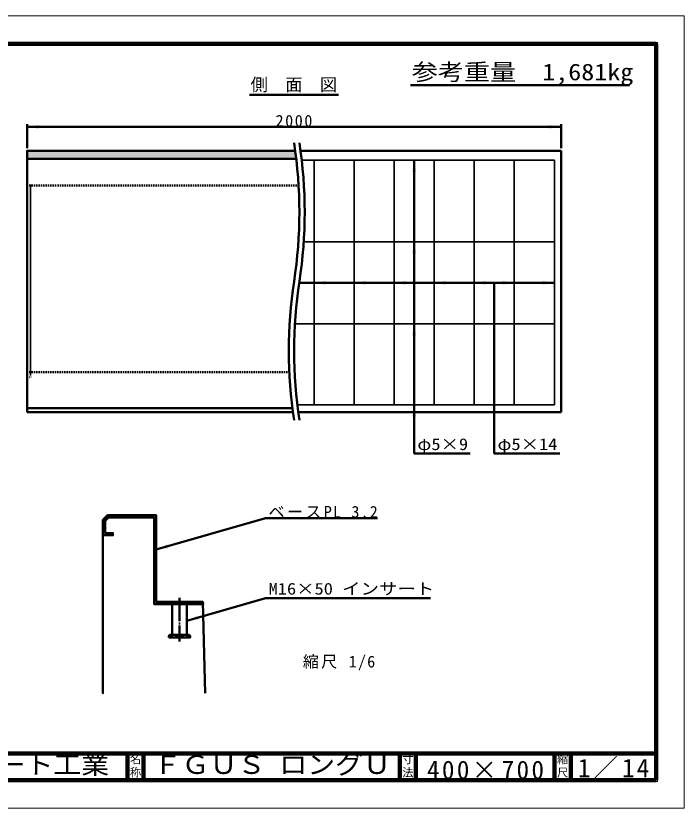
# Model space of a CAD drawing. Units: millimetres, scale not verified, with parts at other scales. Extents: x -2102 to 2102, y -1485 to 1485.
# Drawn here: x -401 to 2102, y -1485 to 1485 of the extents above; entities that cross this region are included whole.
import ezdxf
from ezdxf.enums import TextEntityAlignment as Align

# ---------------------------------------------------------------- set-up
doc = ezdxf.new("R2010")
doc.units = ezdxf.units.MM
doc.header["$LTSCALE"] = 5
doc.linetypes.add('DOTTED', pattern=[1.75, 0.25, -1.5])
doc.linetypes.add('LONG_DASHED_DOTTED', pattern=[15.25, 12, -1.5, 0.25, -1.5])
doc.layers.add('0-0_V-nasSTD', color=7, linetype='Continuous', lineweight=50)
doc.layers.add('0-1_0', color=7, linetype='Continuous', lineweight=50)
doc.styles.add('ＭＳ ゴシック', font='')
doc.styles.get('ＭＳ ゴシック').set_extended_font_data('MS Gothic')

msp = doc.modelspace()

# ---------------------------------------------------------------- linework, layer by layer
at = {"layer": '0-0_V-nasSTD'}
for p, q in [((-358.654, 1079.105), (-358.654, 989.105)), ((1641.346, 1079.105), (1641.346, 989.105)), ((1641.346, 1069.105), (-358.654, 1069.105)), ((645.715, 979.105), (-358.654, 979.105)), ((645.715, 979.105), (-358.654, 979.105)), ((665.715, 979.105), (1641.346, 979.105)), ((1641.346, -0.895), (1641.346, 979.105)), ((-358.654, 949.105), (-358.654, -0.895)), ((649.54, 949.105), (-358.654, 949.105)), ((1091.346, 944.105), (1091.346, -155.895)), ((660.655, 484.605), (1616.346, 484.605)), ((1391.346, 484.605), (1391.346, -155.895)), ((634.996, 14.105), (-358.654, 14.105)), ((636.976, -0.895), (-358.654, -0.895)), ((1641.346, -0.895), (656.976, -0.895)), ((1091.346, -155.895), (1301.346, -155.895)), ((1391.346, -155.895), (1637.346, -155.895)), ((-57.272, -386.966), (-74.772, -404.466)), ((-74.772, -1054.466), (-74.772, -404.466)), ((-53.958, -394.966), (-66.772, -407.779)), ((-66.772, -407.779), (-66.772, -453.966)), ((-57.272, -386.966), (125.228, -386.966)), ((117.228, -394.966), (-53.958, -394.966)), ((117.228, -394.966), (117.228, -719.966)), ((533.982, -397.702), (125.228, -515.649)), ((533.982, -397.702), (953.982, -397.702)), ((-37.272, -461.966), (-74.772, -461.966)), ((-37.272, -453.966), (-66.772, -453.966)), ((-37.272, -453.966), (-37.272, -461.966)), ((533.982, -697.702), (240.228, -782.466)), ((300.228, -711.966), (308.791, -1054.466)), ((533.982, -697.702), (1151.982, -697.702)), ((300.428, -719.966), (117.228, -719.966)), ((185.228, -829.966), (185.228, -719.966)), ((240.228, -829.966), (240.228, -719.966)), ((175.228, -834.966), (172.728, -840.089)), ((172.728, -844.966), (172.728, -839.966)), ((175.228, -834.966), (250.228, -834.966)), ((250.228, -834.966), (252.728, -839.966))]:
    msp.add_line(p, q, dxfattribs=at)
at = {"layer": '0-0_V-nasSTD', "lineweight": 35}
for p, q in [((670.125, 944.105), (1616.346, 944.105)), ((716.346, 944.105), (716.346, 27.105)), ((866.346, 944.105), (866.346, 27.105)), ((1016.346, 944.105), (1016.346, 27.105)), ((1166.346, 944.105), (1166.346, 27.105)), ((1316.346, 944.105), (1316.346, 27.105)), ((1466.346, 944.105), (1466.346, 27.105)), ((1616.346, 944.105), (1616.346, 27.105)), ((1616.346, 638.105), (677.718, 638.105)), ((644.408, 331.105), (1616.346, 331.105)), ((653.39, 27.105), (1616.346, 27.105))]:
    msp.add_line(p, q, dxfattribs=at)
at = {"layer": '0-0_V-nasSTD', "linetype": 'DOTTED'}
for p, q in [((658.402, 849.105), (-358.654, 849.105)), ((-346.154, 849.105), (-346.154, 130.105)), ((623.229, 149.105), (-358.654, 149.105)), ((-358.654, 130.105), (-346.154, 130.105))]:
    msp.add_line(p, q, dxfattribs=at)
at = {"layer": '0-0_V-nasSTD', "linetype": 'LONG_DASHED_DOTTED'}
msp.add_line((212.728, -859.966), (212.728, -696.966), dxfattribs=at)
at = {"layer": '0-0_V-nasSTD', "lineweight": 100}
for p, q in [((-1997.5, -1280), (1997.5, -1280)), ((17.5, -1280), (17.5, -1380)), ((77.5, -1280), (77.5, -1380)), ((1037.5, -1280), (1037.5, -1380)), ((1097.5, -1280), (1097.5, -1380)), ((1617.5, -1280), (1617.5, -1380)), ((1677.5, -1280), (1677.5, -1380)), ((-1997.5, -1380), (1997.5, -1380))]:
    msp.add_line(p, q, dxfattribs=at)
at = {"layer": '0-0_V-nasSTD', "lineweight": 18}
for points in [[(-2102.5, -1485), (-2102.5, 1485), (2102.5, 1485), (2102.5, -1485)], [(-2002.5, -1385), (-2002.5, 1385), (2002.5, 1385), (2002.5, -1385)]]:
    msp.add_lwpolyline(points, close=True, dxfattribs=at)
at = {"layer": '0-0_V-nasSTD', "lineweight": 100}
msp.add_lwpolyline([(1997.5, -1380), (1997.5, 1380), (-1997.5, 1380)], dxfattribs=at)
at = {"layer": '0-0_V-nasSTD'}
for points in [[(649.54, 949.105), (-358.654, 949.105), (-358.654, 979.105), (645.715, 979.105)], [(-358.654, 979.105), (-358.654, 949.105), (649.54, 949.105)], [(125.228, -386.966), (125.228, -711.966), (300.228, -711.966)], [(172.728, -844.966), (252.728, -844.966), (252.728, -839.966)]]:
    msp.add_lwpolyline(points, dxfattribs=at)
msp.add_lwpolyline([(-74.772, -461.966), (-37.272, -461.966), (-37.272, -453.966), (-66.772, -453.966), (-66.772, -407.779), (-53.958, -394.966), (117.228, -394.966), (117.228, -719.966), (300.428, -719.966), (300.228, -711.966), (125.228, -711.966), (125.228, -386.966), (-57.272, -386.966), (-74.772, -404.466), (-74.772, -1054.466)], close=True, dxfattribs=at)
for centre, radius, start, end in [((-1038.654, 749.105), 1700, 351.20259, 8.79741), ((-1018.654, 749.105), 1700, 351.20259, 8.79741), ((2321.346, 229.105), 1700, 171.20259, 188.79741), ((2341.346, 229.105), 1700, 171.20259, 188.79741), ((180.228, -829.966), 5, 270, 0), ((245.228, -829.966), 5, 180, 270), ((172.728, -856.216), 21.25, 61.92751, 83.4286), ((181.166, -841.216), 4.062, 292.61986, 67.38014), ((204.291, -841.216), 4.062, 112.61986, 247.38014), ((212.728, -856.216), 21.25, 61.92751, 118.07249), ((221.166, -841.216), 4.062, 292.61986, 67.38014), ((244.291, -841.216), 4.062, 112.61986, 247.38014), ((252.728, -856.216), 21.25, 96.56708, 118.07249)]:
    msp.add_arc(centre, radius, start, end, dxfattribs=at)
for points in [[(-358.654, 1069.105), (-313.654, 1061.605), (-313.654, 1076.605)], [(1596.346, 1061.605), (1596.346, 1076.605), (1641.346, 1069.105)], [(-358.654, 949.105), (-358.654, 979.105), (645.715, 979.105)], [(-358.654, 949.105), (645.715, 979.105), (646.109, 976.205)], [(-358.654, 949.105), (646.109, 976.205), (646.625, 972.337)], [(-358.654, 949.105), (646.625, 972.337), (647.133, 968.467)], [(-358.654, 949.105), (647.133, 968.467), (647.632, 964.597)], [(-358.654, 949.105), (647.632, 964.597), (648.123, 960.726)], [(-358.654, 949.105), (648.123, 960.726), (648.604, 956.853)], [(-358.654, 949.105), (648.604, 956.853), (649.076, 952.979)], [(-358.654, 949.105), (649.076, 952.979), (649.54, 949.105)], [(1083.846, 899.105), (1091.346, 944.105), (1098.846, 899.105)], [(1083.846, 593.105), (1091.346, 638.105), (1098.846, 593.105)], [(716.346, 484.605), (761.346, 477.105), (761.346, 492.105)], [(866.346, 484.605), (911.346, 477.105), (911.346, 492.105)], [(1016.346, 484.605), (1061.346, 477.105), (1061.346, 492.105)], [(1166.346, 484.605), (1211.346, 477.105), (1211.346, 492.105)], [(1316.346, 484.605), (1361.346, 477.105), (1361.346, 492.105)], [(1421.346, 477.105), (1421.346, 492.105), (1466.346, 484.605)], [(1571.346, 477.105), (1571.346, 492.105), (1616.346, 484.605)], [(1083.846, 286.105), (1091.346, 331.105), (1098.846, 286.105)], [(1083.846, -17.895), (1091.346, 27.105), (1098.846, -17.895)], [(-74.772, -404.466), (-57.272, -386.966), (-53.958, -394.966)], [(-74.772, -404.466), (-66.772, -407.779), (-53.958, -394.966)], [(-74.772, -404.466), (-66.772, -453.966), (-66.772, -407.779)], [(-57.272, -386.966), (-53.958, -394.966), (117.228, -394.966)], [(-57.272, -386.966), (117.228, -394.966), (125.228, -386.966)], [(117.228, -394.966), (125.228, -711.966), (125.228, -386.966)], [(117.228, -719.966), (117.228, -394.966), (125.228, -711.966)], [(-66.772, -453.966), (-37.272, -461.966), (-37.272, -453.966)], [(125.228, -515.649), (166.385, -495.967), (170.544, -510.379)], [(117.228, -719.966), (125.228, -711.966), (300.428, -719.966)], [(125.228, -711.966), (300.228, -711.966), (300.428, -719.966)], [(240.228, -782.466), (281.385, -762.784), (285.544, -777.196)]]:
    msp.add_solid(points, dxfattribs=at)
at = {"layer": '0-1_0'}
for p, q in [((1078.036, 1224.753), (1898.036, 1224.753)), ((474.346, 1189.105), (808.346, 1189.105))]:
    msp.add_line(p, q, dxfattribs=at)

# ---------------------------------------------------------------- texts
at = {"layer": '0-0_V-nasSTD', "style": 'ＭＳ ゴシック'}
for s, height, width, p in [('参考重量\u30001,681kg', 62.32, 1.15, (1082.036, 1224.753)), ('φ5×9', 43.99, 1.15, (1103.346, -155.895)), ('φ5×14', 43.99, 1.15, (1403.346, -155.895)), ('M16×50 インサート', 43.99, 1.15, (545.982, -697.702)), ('株式会社船生コンクリート工業', 69.65, 1.1, (-1514.221, -1377.45)), ('ＦＧＵＳ ロングＵ', 69.65, 1.1, (115.75, -1377.53))]:
    msp.add_text(s, height=height, dxfattribs=dict(at, width=width)).set_placement(p, align=Align.BOTTOM_LEFT)
for s, height, p in [('側\u3000面\u3000図', 47.65, (478.342, 1189.105)), ('名', 30.79, (26.482, -1326.001)), ('寸', 30.79, (1046.482, -1326.001)), ('縮', 30.79, (1626.482, -1326.001)), ('称', 30.79, (26.476, -1375.99)), ('法', 30.79, (1046.476, -1375.99)), ('尺', 30.79, (1626.476, -1375.99))]:
    msp.add_text(s, height=height, dxfattribs=at).set_placement(p, align=Align.BOTTOM_LEFT)
at = {"layer": '0-0_V-nasSTD', "attachment_point": 7, "style": 'ＭＳ ゴシック'}
for s, insert, char_height in [('\\T1.2;2000', (572.24, 1069.105), 43.99), ('\\T1.15;ベースPL\\~3.2', (545.982, -397.702), 43.99), ('\\T1.15;縮尺\\~1/6', (673.944, -968.401), 43.99), ('\\T1.16;1／14', (1704.533, -1377.418), 69.65), ('\\T1.18;400×700', (1139.081, -1377.492), 69.65)]:
    msp.add_mtext(s, dxfattribs=dict(at, insert=insert, char_height=char_height))

doc.saveas('drawing.dxf')
